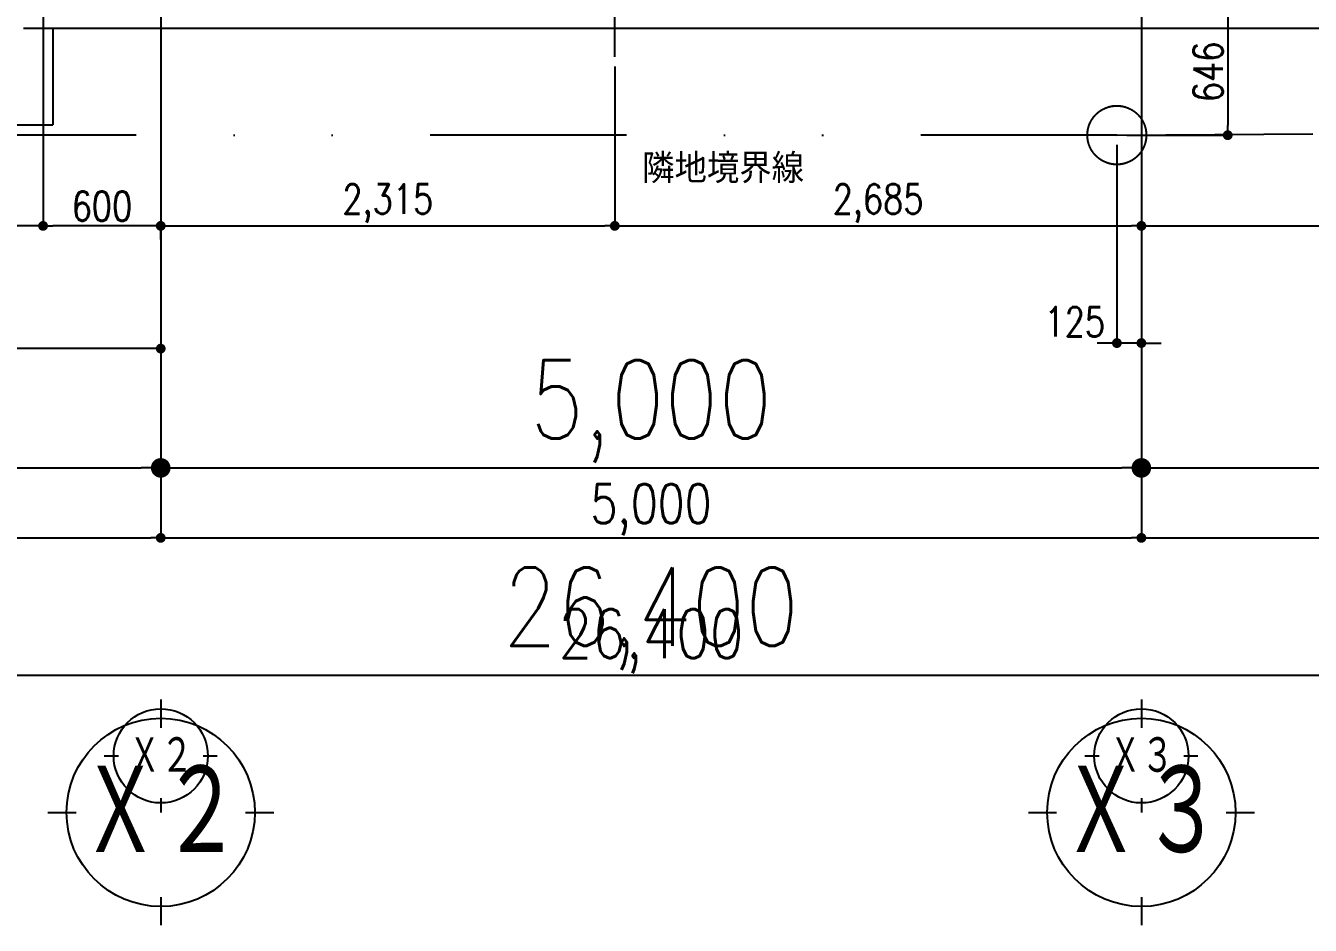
# Model space of a CAD drawing. Header units: millimetres. Extents: x 15495 to 166182, y -39946 to 18307.
# Drawn here: x 40052 to 46602, y -39255 to -34666 of the extents above; entities that cross this region are included whole.
import ezdxf
from ezdxf.enums import TextEntityAlignment as Align

# ---------------------------------------------------------------- set-up
doc = ezdxf.new("R2010")
doc.units = ezdxf.units.MM
doc.header["$LTSCALE"] = 1000
doc.linetypes.add('CENTER', pattern=[2, 1.25, -0.25, 0.25, -0.25])
doc.linetypes.add('DIVIDEX2', pattern=[2.5, 1, -0.5, 0, -0.5, 0, -0.5])
doc.layers.get('0').update_dxf_attribs({"linetype": 'CONTINUOUS'})
for name, color, linetype in [('1F-A_GARD-100', 3, 'CONTINUOUS'), ('1F-A_GARD-50', 3, 'CONTINUOUS'), ('1F-A_SITE-100', 1, 'DIVIDEX2'), ('1F-A_SITE-50', 1, 'DIVIDEX2'), ('1F-E_DIM-100', 3, 'CONTINUOUS'), ('1F-E_DIM-50', 3, 'CONTINUOUS'), ('1F-E_GRID-100', 1, 'CENTER'), ('1F-E_GRID-50', 1, 'CENTER'), ('1F-E_TEXT-50', 3, 'CONTINUOUS'), ('1F-F_FINI1-100', 190, 'CONTINUOUS'), ('1F-F_FINI1-50', 190, 'CONTINUOUS')]:
    doc.layers.add(name, color=color, linetype=linetype)
doc.styles.add('DIM', font='romans.shx', dxfattribs={"width": 0.8, "bigfont": 'bigfont.shx'})
doc.styles.get("Standard").update_dxf_attribs({"font": 'txt.shx', "bigfont": 'bigfont.shx'})
doc.dimstyles.new('DIM100_4_3', dxfattribs={"dimscale": 100, "dimtxt": 4, "dimasz": 1, "dimexe": 0, "dimexo": 1, "dimgap": 0.5, "dimtad": 1, "dimdec": 1, "dimdsep": 46, "dimlunit": 6, "dimtxsty": 'DIM', "dimblk1": 'DOT', "dimblk2": 'DOT', "dimsah": 1, "dimcen": 1, "dimclrd": 256, "dimclre": 256, "dimclrt": 256, "dimadec": 0, "dimazin": 0, "dimtfac": 1, "dimtdec": 1, "dimtix": 1, "dimtmove": 2, "dimatfit": 3, "dimldrblk": 'DOT', "dimfxl": 1, "dimtvp": 0.833333, "dimtolj": 1, "dimarcsym": 0})
doc.dimstyles.new('DIM50_3_3', dxfattribs={"dimscale": 50, "dimtxt": 3, "dimasz": 1, "dimexe": 0, "dimexo": 1, "dimgap": 0.5, "dimtad": 1, "dimdec": 1, "dimdsep": 46, "dimlunit": 6, "dimtxsty": 'DIM', "dimblk1": 'DOT', "dimblk2": 'DOT', "dimsah": 1, "dimcen": 1, "dimclrd": 256, "dimclre": 256, "dimclrt": 256, "dimadec": 0, "dimazin": 0, "dimtfac": 1, "dimtdec": 1, "dimtix": 1, "dimtmove": 2, "dimatfit": 3, "dimldrblk": 'DOT', "dimfxl": 1, "dimtvp": 0.833333, "dimtolj": 1, "dimarcsym": 0})
doc.dimstyles.new('DIM50_4_3', dxfattribs={"dimscale": 50, "dimtxt": 4, "dimasz": 1, "dimexe": 0, "dimexo": 1, "dimgap": 0.5, "dimtad": 1, "dimdec": 1, "dimdsep": 46, "dimlunit": 6, "dimtxsty": 'DIM', "dimblk1": 'DOT', "dimblk2": 'DOT', "dimsah": 1, "dimcen": 1, "dimclrd": 256, "dimclre": 256, "dimclrt": 256, "dimadec": 0, "dimazin": 0, "dimtfac": 1, "dimtdec": 1, "dimtix": 1, "dimtmove": 2, "dimatfit": 3, "dimldrblk": 'DOT', "dimfxl": 1, "dimtvp": 0.833333, "dimtolj": 1, "dimarcsym": 0})
doc.dimstyles.new('DIM50_5_3', dxfattribs={"dimscale": 50, "dimtxt": 5, "dimasz": 1, "dimexe": 0, "dimexo": 1, "dimgap": 0.5, "dimtad": 1, "dimdec": 1, "dimdsep": 46, "dimlunit": 6, "dimtxsty": 'DIM', "dimblk1": 'DOT', "dimblk2": 'DOT', "dimsah": 1, "dimcen": 1, "dimclrd": 256, "dimclre": 256, "dimclrt": 256, "dimadec": 0, "dimazin": 0, "dimtfac": 1, "dimtdec": 1, "dimtix": 1, "dimtmove": 2, "dimatfit": 3, "dimldrblk": 'DOT', "dimfxl": 1, "dimtvp": 0.833333, "dimtolj": 1, "dimarcsym": 0})

# ---------------------------------------------------------------- blocks, each defined once
blk = doc.blocks.new('DOT')
at = {"color": 0, "linetype": 'ByBlock'}
blk.add_line((-0.5, 0), (-1, 0), dxfattribs=at)
at = {"color": 0, "linetype": 'ByBlock', "const_width": 0.5}
blk.add_lwpolyline([(-0.25, 0, 1), (0.25, 0, 1)], format="xyb", close=True, dxfattribs=at)
blk = doc.blocks.new('*D921')
at = {"layer": '1F-E_DIM-100', "lineweight": -2}
for p, q in [((30040.7, -36321.7), (30040.7, -37978.7)), ((56440.7, -36321.7), (56440.7, -37978.7)), ((30140.7, -37978.7), (56340.7, -37978.7))]:
    blk.add_line(p, q, dxfattribs=at)
at = {"layer": '1F-E_DIM-100', "lineweight": -2, "xscale": 100, "yscale": 100, "zscale": 100, "rotation": 180}
blk.add_blockref('DOT', (30040.7, -37978.7), dxfattribs=at)
at = {"layer": '1F-E_DIM-100', "lineweight": -2, "xscale": 100, "yscale": 100, "zscale": 100}
blk.add_blockref('DOT', (56440.7, -37978.7), dxfattribs=at)
at = {"layer": '1F-E_DIM-100', "insert": (43240.7, -37690.6), "char_height": 400, "attachment_point": 5, "style": 'DIM'}
blk.add_mtext('\\A1;26,400', dxfattribs=at)
blk = doc.blocks.new('_DOT')
at = {"color": 0, "linetype": 'ByBlock'}
blk.add_line((-0.5, 0), (-1, 0), dxfattribs=at)
at = {"color": 0, "linetype": 'ByBlock', "const_width": 0.5}
blk.add_lwpolyline([(-0.25, 0, 1), (0.25, 0, 1)], format="xyb", close=True, dxfattribs=at)
blk = doc.blocks.new('*D920')
at = {"layer": '1F-E_DIM-100', "lineweight": -2}
for p, q in [((40740.7, -36321.7), (40740.7, -36921.7)), ((45740.7, -36321.7), (45740.7, -36921.7)), ((40840.7, -36921.7), (45640.7, -36921.7))]:
    blk.add_line(p, q, dxfattribs=at)
at = {"layer": '1F-E_DIM-100', "lineweight": -2, "xscale": 100, "yscale": 100, "zscale": 100, "rotation": 180}
blk.add_blockref('DOT', (40740.7, -36921.7), dxfattribs=at)
at = {"layer": '1F-E_DIM-100', "lineweight": -2, "xscale": 100, "yscale": 100, "zscale": 100}
blk.add_blockref('DOT', (45740.7, -36921.7), dxfattribs=at)
at = {"layer": '1F-E_DIM-100', "insert": (43240.7, -36633.6), "char_height": 400, "attachment_point": 5, "style": 'DIM'}
blk.add_mtext('\\A1;5,000', dxfattribs=at)
blk = doc.blocks.new('*D915')
at = {"layer": '1F-E_DIM-100', "lineweight": -2}
for p, q in [((30040.7, -36321.7), (30040.7, -36921.7)), ((40740.7, -36321.7), (40740.7, -36921.7)), ((30140.7, -36921.7), (40640.7, -36921.7))]:
    blk.add_line(p, q, dxfattribs=at)
at = {"layer": '1F-E_DIM-100', "lineweight": -2, "xscale": 100, "yscale": 100, "zscale": 100, "rotation": 180}
blk.add_blockref('DOT', (30040.7, -36921.7), dxfattribs=at)
at = {"layer": '1F-E_DIM-100', "lineweight": -2, "xscale": 100, "yscale": 100, "zscale": 100}
blk.add_blockref('DOT', (40740.7, -36921.7), dxfattribs=at)
at = {"layer": '1F-E_DIM-100', "insert": (35390.7, -36633.6), "char_height": 400, "attachment_point": 5, "style": 'DIM'}
blk.add_mtext('\\A1;10,700', dxfattribs=at)
blk = doc.blocks.new('*D930')
at = {"layer": '1F-E_DIM-100', "lineweight": -2}
for p, q in [((45740.7, -36321.7), (45740.7, -36921.7)), ((56440.7, -36321.7), (56440.7, -36921.7)), ((45840.7, -36921.7), (56340.7, -36921.7))]:
    blk.add_line(p, q, dxfattribs=at)
at = {"layer": '1F-E_DIM-100', "lineweight": -2, "xscale": 100, "yscale": 100, "zscale": 100, "rotation": 180}
blk.add_blockref('DOT', (45740.7, -36921.7), dxfattribs=at)
at = {"layer": '1F-E_DIM-100', "lineweight": -2, "xscale": 100, "yscale": 100, "zscale": 100}
blk.add_blockref('DOT', (56440.7, -36921.7), dxfattribs=at)
at = {"layer": '1F-E_DIM-100', "insert": (51090.7, -36633.6), "char_height": 400, "attachment_point": 5, "style": 'DIM'}
blk.add_mtext('\\A1;10,700', dxfattribs=at)
blk = doc.blocks.new('*D834')
at = {"layer": '1F-E_DIM-50', "lineweight": -2}
for p, q in [((43055.7, -34874.9), (43055.7, -35687.4)), ((40740.7, -35756.2), (40740.7, -35687.4)), ((40790.7, -35687.4), (43005.7, -35687.4))]:
    blk.add_line(p, q, dxfattribs=at)
at = {"layer": '1F-E_DIM-50', "lineweight": -2, "xscale": 50, "yscale": 50, "zscale": 50, "rotation": 180}
blk.add_blockref('DOT', (40740.7, -35687.4), dxfattribs=at)
at = {"layer": '1F-E_DIM-50', "lineweight": -2, "xscale": 50, "yscale": 50, "zscale": 50}
blk.add_blockref('DOT', (43055.7, -35687.4), dxfattribs=at)
at = {"layer": '1F-E_DIM-50', "insert": (41898.2, -35573.1), "char_height": 150, "attachment_point": 5, "style": 'DIM'}
blk.add_mtext('\\A1;2,315', dxfattribs=at)
blk = doc.blocks.new('*D879')
at = {"layer": '1F-E_DIM-50', "lineweight": -2}
for p, q in [((40740.7, -36337.3), (40740.7, -37278.7)), ((45740.7, -36628.7), (45740.7, -37278.7)), ((40790.7, -37278.7), (45690.7, -37278.7))]:
    blk.add_line(p, q, dxfattribs=at)
at = {"layer": '1F-E_DIM-50', "lineweight": -2, "xscale": 50, "yscale": 50, "zscale": 50, "rotation": 180}
blk.add_blockref('DOT', (40740.7, -37278.7), dxfattribs=at)
at = {"layer": '1F-E_DIM-50', "lineweight": -2, "xscale": 50, "yscale": 50, "zscale": 50}
blk.add_blockref('DOT', (45740.7, -37278.7), dxfattribs=at)
at = {"layer": '1F-E_DIM-50', "insert": (43240.7, -37134.7), "char_height": 200, "attachment_point": 5, "style": 'DIM'}
blk.add_mtext('\\A1;5,000', dxfattribs=at)
blk = doc.blocks.new('*D877')
at = {"layer": '1F-E_DIM-50', "lineweight": -2}
for p, q in [((30040.7, -36628.7), (30040.7, -37978.7)), ((56440.7, -36628.7), (56440.7, -37978.7)), ((30090.7, -37978.7), (56390.7, -37978.7))]:
    blk.add_line(p, q, dxfattribs=at)
at = {"layer": '1F-E_DIM-50', "lineweight": -2, "xscale": 50, "yscale": 50, "zscale": 50, "rotation": 180}
blk.add_blockref('DOT', (30040.7, -37978.7), dxfattribs=at)
at = {"layer": '1F-E_DIM-50', "lineweight": -2, "xscale": 50, "yscale": 50, "zscale": 50}
blk.add_blockref('DOT', (56440.7, -37978.7), dxfattribs=at)
at = {"layer": '1F-E_DIM-50', "insert": (43240.7, -37804.9), "char_height": 250, "attachment_point": 5, "style": 'DIM'}
blk.add_mtext('\\A1;26,400', dxfattribs=at)
blk = doc.blocks.new('*D870')
at = {"layer": '1F-E_DIM-50', "lineweight": -2}
for p, q in [((40740.7, -36337.3), (40740.7, -37278.7)), ((30040.7, -36628.7), (30040.7, -37278.7)), ((30090.7, -37278.7), (40690.7, -37278.7))]:
    blk.add_line(p, q, dxfattribs=at)
at = {"layer": '1F-E_DIM-50', "lineweight": -2, "xscale": 50, "yscale": 50, "zscale": 50, "rotation": 180}
blk.add_blockref('DOT', (30040.7, -37278.7), dxfattribs=at)
at = {"layer": '1F-E_DIM-50', "lineweight": -2, "xscale": 50, "yscale": 50, "zscale": 50}
blk.add_blockref('DOT', (40740.7, -37278.7), dxfattribs=at)
at = {"layer": '1F-E_DIM-50', "insert": (35390.7, -37134.7), "char_height": 200, "attachment_point": 5, "style": 'DIM'}
blk.add_mtext('\\A1;10,700', dxfattribs=at)
blk = doc.blocks.new('*D831')
at = {"layer": '1F-E_DIM-50', "lineweight": -2}
for p, q in [((40140.7, -35463.8), (40140.7, -35687.4)), ((36265.7, -35637.4), (36265.7, -35687.4)), ((40090.7, -35687.4), (36315.7, -35687.4))]:
    blk.add_line(p, q, dxfattribs=at)
at = {"layer": '1F-E_DIM-50', "lineweight": -2, "xscale": 50, "yscale": 50, "zscale": 50, "rotation": 180}
blk.add_blockref('DOT', (36265.7, -35687.4), dxfattribs=at)
at = {"layer": '1F-E_DIM-50', "lineweight": -2, "xscale": 50, "yscale": 50, "zscale": 50}
blk.add_blockref('DOT', (40140.7, -35687.4), dxfattribs=at)
at = {"layer": '1F-E_DIM-50', "insert": (38203.2, -35573.1), "char_height": 150, "attachment_point": 5, "style": 'DIM'}
blk.add_mtext('\\A1;3,875', dxfattribs=at)
blk = doc.blocks.new('*D832')
at = {"layer": '1F-E_DIM-50', "lineweight": -2}
for p, q in [((36870.7, -35274.8), (36870.7, -36313.4)), ((40740.7, -36231.1), (40740.7, -36313.4)), ((40690.7, -36313.4), (36920.7, -36313.4))]:
    blk.add_line(p, q, dxfattribs=at)
at = {"layer": '1F-E_DIM-50', "lineweight": -2, "xscale": 50, "yscale": 50, "zscale": 50, "rotation": 180}
blk.add_blockref('DOT', (36870.7, -36313.4), dxfattribs=at)
at = {"layer": '1F-E_DIM-50', "lineweight": -2, "xscale": 50, "yscale": 50, "zscale": 50}
blk.add_blockref('DOT', (40740.7, -36313.4), dxfattribs=at)
at = {"layer": '1F-E_DIM-50', "insert": (38805.7, -36199.1), "char_height": 150, "attachment_point": 5, "style": 'DIM'}
blk.add_mtext('\\A1;3,870', dxfattribs=at)
blk = doc.blocks.new('*D835')
at = {"layer": '1F-E_DIM-50', "lineweight": -2}
for p, q in [((40140.7, -35463.8), (40140.7, -35687.4)), ((40740.7, -35626.9), (40740.7, -35687.4)), ((40690.7, -35687.4), (40190.7, -35687.4))]:
    blk.add_line(p, q, dxfattribs=at)
at = {"layer": '1F-E_DIM-50', "lineweight": -2, "xscale": 50, "yscale": 50, "zscale": 50, "rotation": 180}
blk.add_blockref('DOT', (40140.7, -35687.4), dxfattribs=at)
at = {"layer": '1F-E_DIM-50', "lineweight": -2, "xscale": 50, "yscale": 50, "zscale": 50}
blk.add_blockref('DOT', (40740.7, -35687.4), dxfattribs=at)
at = {"layer": '1F-E_DIM-50', "insert": (40440.7, -35587.4), "char_height": 150, "attachment_point": 5, "style": 'DIM'}
blk.add_mtext('\\A1;600', dxfattribs=at)
blk = doc.blocks.new('*D810')
at = {"layer": '1F-E_DIM-50', "lineweight": -2}
for p, q in [((45740.7, -36628.7), (45740.7, -37278.7)), ((56440.7, -36628.7), (56440.7, -37278.7)), ((45790.7, -37278.7), (56390.7, -37278.7))]:
    blk.add_line(p, q, dxfattribs=at)
at = {"layer": '1F-E_DIM-50', "lineweight": -2, "xscale": 50, "yscale": 50, "zscale": 50, "rotation": 180}
blk.add_blockref('DOT', (45740.7, -37278.7), dxfattribs=at)
at = {"layer": '1F-E_DIM-50', "lineweight": -2, "xscale": 50, "yscale": 50, "zscale": 50}
blk.add_blockref('DOT', (56440.7, -37278.7), dxfattribs=at)
at = {"layer": '1F-E_DIM-50', "insert": (51090.7, -37134.7), "char_height": 200, "attachment_point": 5, "style": 'DIM'}
blk.add_mtext('\\A1;10,700', dxfattribs=at)
blk = doc.blocks.new('*D814')
at = {"layer": '1F-E_DIM-50', "lineweight": -2}
for p, q in [((51940.7, -35483), (51940.7, -35687.4)), ((45740.7, -35637.4), (45740.7, -35687.4)), ((45790.7, -35687.4), (51890.7, -35687.4))]:
    blk.add_line(p, q, dxfattribs=at)
at = {"layer": '1F-E_DIM-50', "lineweight": -2, "xscale": 50, "yscale": 50, "zscale": 50, "rotation": 180}
blk.add_blockref('DOT', (45740.7, -35687.4), dxfattribs=at)
at = {"layer": '1F-E_DIM-50', "lineweight": -2, "xscale": 50, "yscale": 50, "zscale": 50}
blk.add_blockref('DOT', (51940.7, -35687.4), dxfattribs=at)
at = {"layer": '1F-E_DIM-50', "insert": (48840.7, -35573.1), "char_height": 150, "attachment_point": 5, "style": 'DIM'}
blk.add_mtext('\\A1;6,200', dxfattribs=at)
blk = doc.blocks.new('*D815')
at = {"layer": '1F-E_DIM-50', "lineweight": -2}
for p, q in [((45615.7, -35274.8), (45615.7, -36285)), ((45565.7, -36285), (45515.7, -36285)), ((45740.7, -36285), (45615.7, -36285)), ((45740.7, -36240.2), (45740.7, -36285)), ((45790.7, -36285), (45840.7, -36285))]:
    blk.add_line(p, q, dxfattribs=at)
at = {"layer": '1F-E_DIM-50', "lineweight": -2, "xscale": 50, "yscale": 50, "zscale": 50}
blk.add_blockref('DOT', (45615.7, -36285), dxfattribs=at)
at = {"layer": '1F-E_DIM-50', "lineweight": -2, "xscale": 50, "yscale": 50, "zscale": 50, "rotation": 180}
blk.add_blockref('DOT', (45740.7, -36285), dxfattribs=at)
at = {"layer": '1F-E_DIM-50', "insert": (45401.2, -36176.5), "char_height": 150, "attachment_point": 5, "style": 'DIM'}
blk.add_mtext('\\A1;125', dxfattribs=at)
blk = doc.blocks.new('*D880')
at = {"layer": '1F-E_DIM-50', "lineweight": -2}
for p, q in [((43055.7, -34874.9), (43055.7, -35687.4)), ((43105.7, -35687.4), (45690.7, -35687.4)), ((45740.7, -35637.4), (45740.7, -35687.4))]:
    blk.add_line(p, q, dxfattribs=at)
at = {"layer": '1F-E_DIM-50', "lineweight": -2, "xscale": 50, "yscale": 50, "zscale": 50, "rotation": 180}
blk.add_blockref('DOT', (43055.7, -35687.4), dxfattribs=at)
at = {"layer": '1F-E_DIM-50', "lineweight": -2, "xscale": 50, "yscale": 50, "zscale": 50}
blk.add_blockref('DOT', (45740.7, -35687.4), dxfattribs=at)
at = {"layer": '1F-E_DIM-50', "insert": (44398.2, -35573.1), "char_height": 150, "attachment_point": 5, "style": 'DIM'}
blk.add_mtext('\\A1;2,685', dxfattribs=at)
blk = doc.blocks.new('*D816')
at = {"layer": '1F-E_DIM-50', "lineweight": -2}
for p, q in [((45936.3, -34578.7), (46180.9, -34578.7)), ((46180.9, -34628.7), (46180.9, -35174.8)), ((45665.7, -35224.8), (46180.9, -35224.8))]:
    blk.add_line(p, q, dxfattribs=at)
at = {"layer": '1F-E_DIM-50', "lineweight": -2, "xscale": 50, "yscale": 50, "zscale": 50}
for p, rotation in [((46180.9, -34578.7), 90), ((46180.9, -35224.8), 270)]:
    blk.add_blockref('DOT', p, dxfattribs=dict(at, rotation=rotation))
at = {"layer": '1F-E_DIM-50', "insert": (46080.9, -34901.8), "char_height": 150, "attachment_point": 5, "rotation": 90, "style": 'DIM'}
blk.add_mtext('\\A1;646', dxfattribs=at)
blk = doc.blocks.new('1F-BLOCK_100')
at = {"layer": '1F-A_GARD-100'}
for p in [(10150, -100), (6225, -588.78)]:
    blk.add_line(p, (10150, -593.92), dxfattribs=at)
at = {"layer": '1F-A_SITE-100'}
for q in [(26474.46, -577.06), (6829.67, -646.52)]:
    blk.add_line((15574.67, -645.54), q, dxfattribs=at)
blk.add_circle((15574.67, -645.54), 150, dxfattribs=at)
at = {"layer": '1F-E_GRID-100'}
for p, q in [((10700, 17563.95), (10700, -2342.97)), ((15700, 17563.95), (15700, -2342.97))]:
    blk.add_line(p, q, dxfattribs=at)
at = {"layer": '1F-E_GRID-100', "color": 3, "linetype": 'Continuous'}
for p, q in [((10700, -3524), (10700, -3668)), ((15700, -3524), (15700, -3668)), ((10124, -4100), (10268, -4100)), ((11132, -4100), (11276, -4100)), ((15124, -4100), (15268, -4100)), ((16132, -4100), (16276, -4100)), ((10700, -4532), (10700, -4676)), ((15700, -4532), (15700, -4676))]:
    blk.add_line(p, q, dxfattribs=at)
for centre in [(10700, -4100), (15700, -4100)]:
    blk.add_circle(centre, 480, dxfattribs=at)
at = {"layer": '1F-F_FINI1-100'}
blk.add_line((10000, -100), (22200, -100), dxfattribs=at)
at = {"layer": '1F-E_GRID-100', "color": 3, "linetype": 'Continuous', "width": 0.75}
for s, p in [('Ｘ２', (10700, -4100)), ('Ｘ３', (15700, -4100))]:
    blk.add_text(s, height=500, dxfattribs=at).set_placement(p, align=Align.MIDDLE)
at = {"layer": '1F-E_DIM-100'}
for base, p1, p2, picture, middle in [((26400, -3400), (0, -1642.97), (26400, -1642.97), '*D921', (13200, -3111.9)), ((10700, -2342.97), (0, -1642.97), (10700, -1642.97), '*D915', (5350, -2054.88)), ((15700, -2342.97), (10700, -1642.97), (15700, -1642.97), '*D920', (13200, -2054.88)), ((26400, -2342.97), (15700, -1642.97), (26400, -1642.97), '*D930', (21050, -2054.88))]:
    dim = blk.add_linear_dim(base=base, p1=p1, p2=p2, dimstyle='DIM100_4_3', dxfattribs=at)
    dim.commit()
    dim.dimension.update_dxf_attribs({"geometry": picture, "text_midpoint": middle, "insert": (-30040.71, 34578.74)})
blk = doc.blocks.new('1F-BLOCK_50')
at = {"layer": '1F-A_GARD-50'}
for p in [(10150, -100), (6225, -588.78)]:
    blk.add_line(p, (10150, -593.92), dxfattribs=at)
at = {"layer": '1F-A_SITE-50'}
for q in [(26474.96, -576.96), (6829.97, -646.02)]:
    blk.add_line((15574.97, -646.04), q, dxfattribs=at)
blk.add_circle((15574.97, -646.04), 150, dxfattribs=at)
at = {"layer": '1F-E_GRID-50'}
for p, q in [((10700, 16639.66), (10700, -2700)), ((15700, 16639.66), (15700, -2700)), ((13015, -246.16), (13015, 2914.99)), ((10100, 2145.14), (10100, -1108.67))]:
    blk.add_line(p, q, dxfattribs=at)
at = {"layer": '1F-E_GRID-50', "color": 3, "linetype": 'Continuous'}
for p, q in [((10700, -3524), (10700, -3596)), ((15700, -3524), (15700, -3596)), ((10412, -3812), (10484, -3812)), ((10916, -3812), (10988, -3812)), ((15412, -3812), (15484, -3812)), ((15916, -3812), (15988, -3812)), ((10700, -4028), (10700, -4100)), ((15700, -4028), (15700, -4100))]:
    blk.add_line(p, q, dxfattribs=at)
for centre in [(10700, -3812), (15700, -3812)]:
    blk.add_circle(centre, 240, dxfattribs=at)
at = {"layer": '1F-F_FINI1-50'}
blk.add_line((10000, -100), (22225, -100), dxfattribs=at)
at = {"layer": '1F-E_GRID-50', "color": 3, "linetype": 'Continuous', "width": 0.75}
for s, p in [('Ｘ２', (10700, -3812)), ('Ｘ３', (15700, -3812))]:
    blk.add_text(s, height=200, dxfattribs=at).set_placement(p, align=Align.MIDDLE)
at = {"layer": '1F-E_TEXT-50'}
blk.add_text('隣地境界線', height=150, dxfattribs=at).set_placement((13154.8, -890.74))
at = {"layer": '1F-E_DIM-50'}
dim = blk.add_linear_dim(base=(16140.19, -646.04), p1=(15845.59, 0), p2=(15574.97, -646.04), angle=90, dimstyle='DIM50_3_3', dxfattribs=at)
dim.commit()
dim.dimension.update_dxf_attribs({"geometry": '*D816', "text_midpoint": (16040.19, -323.02), "insert": (-30040.71, 34578.74)})
for base, p1, p2, dimstyle, picture, middle in [((13015, -1108.67), (10700, -1227.46), (13015, -246.16), 'DIM50_3_3', '*D834', (11857.5, -994.38)), ((15700, -1108.67), (13015, -246.16), (15700, -1108.67), 'DIM50_3_3', '*D880', (14357.5, -994.38)), ((6829.97, -1734.68), (10700, -1602.35), (6829.97, -646.02), 'DIM50_3_3', '*D832', (8764.99, -1620.4)), ((6225, -1108.67), (10100, -835.08), (6225, -1108.67), 'DIM50_3_3', '*D831', (8162.5, -994.38)), ((10100, -1108.67), (10700, -998.12), (10100, -835.08), 'DIM50_3_3', '*D835', (10400, -1008.67)), ((21900, -1108.67), (15700, -1108.67), (21900, -854.25), 'DIM50_3_3', '*D814', (18800, -994.38)), ((10700, -2700), (0, -2000), (10700, -1708.58), 'DIM50_4_3', '*D870', (5350, -2555.95)), ((15700, -2700), (10700, -1708.58), (15700, -2000), 'DIM50_4_3', '*D879', (13200, -2555.95)), ((26400, -3400), (0, -2000), (26400, -2000), 'DIM50_5_3', '*D877', (13200, -3226.19)), ((26400, -2700), (15700, -2000), (26400, -2000), 'DIM50_4_3', '*D810', (21050, -2555.95))]:
    dim = blk.add_linear_dim(base=base, p1=p1, p2=p2, dimstyle=dimstyle, dxfattribs=at)
    dim.commit()
    dim.dimension.update_dxf_attribs({"geometry": picture, "text_midpoint": middle, "insert": (-30040.71, 34578.74)})
dim = blk.add_linear_dim(base=(15574.97, -1706.31), p1=(15700, -1611.45), p2=(15574.97, -646.04), dimstyle='DIM50_3_3', dxfattribs=at)
dim.commit()
dim.dimension.update_dxf_attribs({"geometry": '*D815', "text_midpoint": (15360.48, -1597.8), "dimtype": 128, "insert": (-30040.71, 34578.74)})

msp = doc.modelspace()

# ---------------------------------------------------------------- block references
for name in ['1F-BLOCK_100', '1F-BLOCK_50']:
    msp.add_blockref(name, (30040.7, -34578.7))

doc.saveas('drawing.dxf')
